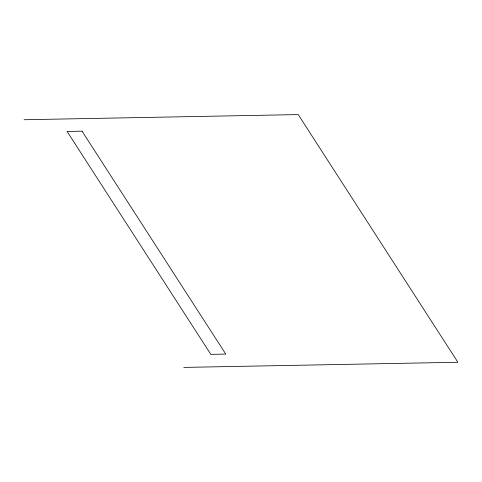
<?xml version="1.0" encoding="UTF-8"?>
<svg xmlns="http://www.w3.org/2000/svg" width="482" height="482" viewBox="0 0 482 482"><rect width="100%" height="100%" fill="white"/><g stroke="black" fill="none" stroke-linecap="round" stroke-linejoin="round"><path stroke-width="0.72" d="M24.1 119.735L298.213 114.589L457.9 362.265L183.787 367.411M82.048 131.182L67.106 131.465L210.827 354.366L225.769 354.089L82.048 131.182"/></g></svg>
